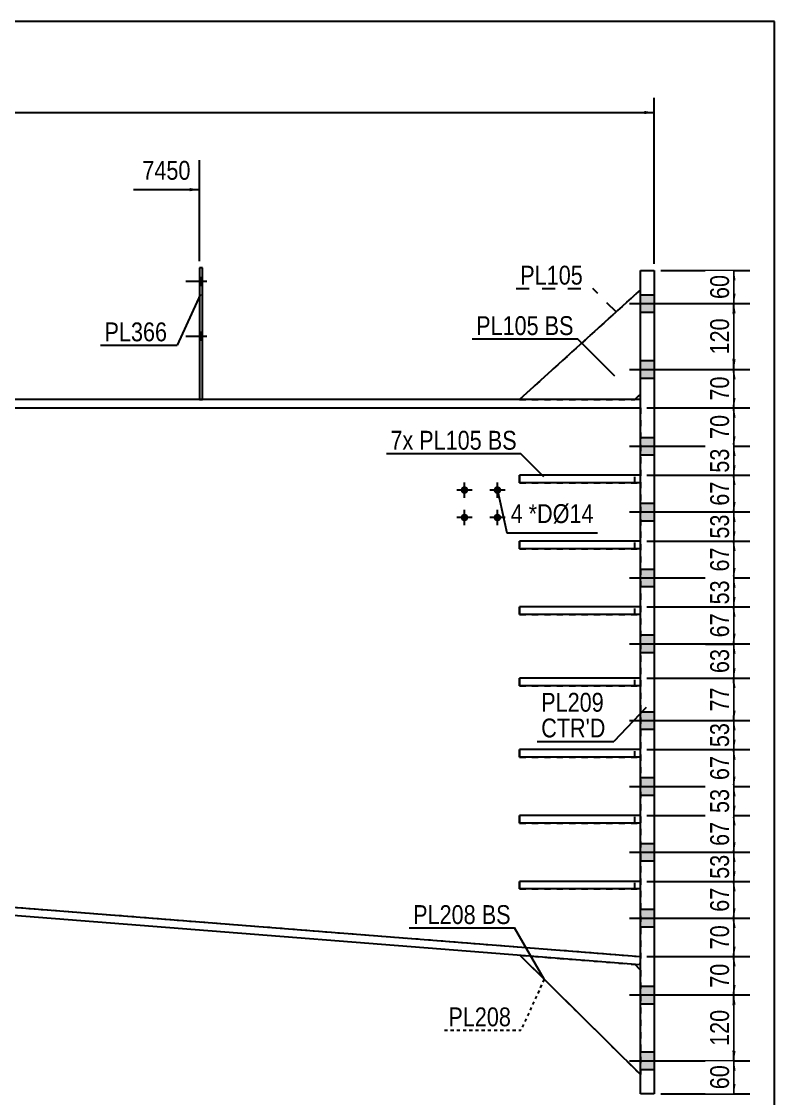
# Model space of a CAD drawing. Header units: millimetres. Extents: x -276 to 136, y -159 to 128.
# Drawn here: x 22 to 136.2, y -35.9 to 127.6 of the extents above; entities that cross this region are included whole.
import ezdxf

# ---------------------------------------------------------------- set-up
doc = ezdxf.new("R2010")
doc.units = ezdxf.units.MM
for name, pattern in [('DXK_LINE_DOT1', [1.8814, 0.9407, -0.9407]), ('DXK_LINE_DOT2', [3.9198, 1.9599, -1.9599]), ('DXK_LINE_DOT4', [0.9408, 0.4704, -0.4704])]:
    doc.linetypes.add(name, pattern=pattern)
doc.styles.add('Arial Narrow', font='ARIALN.TTF', dxfattribs={"height": 0.2})

# ---------------------------------------------------------------- blocks, each defined once
blk = doc.blocks.new('Unknown-623260440-1210')
at = {"color": 5, "linetype": 'Continuous'}
for p, q in [((136.25, 127.62), (-273.75, 127.62)), ((136.25, -159.38), (136.25, 127.62))]:
    blk.add_line(p, q, dxfattribs=at)
blk = doc.blocks.new('Part-623260440-1665 - 1446')
at = {"color": 7, "linetype": 'DXK_LINE_DOT1'}
for p, q in [((115.9, -32.28), (97.62, -14.18)), ((115.07, -15.55), (115.07, -15.55)), ((115.07, -15.55), (115.9, -16.45)), ((115.9, -16.45), (115.9, -32.28))]:
    blk.add_line(p, q, dxfattribs=at)
blk = doc.blocks.new('Part-623260440-1469 - 1446')
at = {"color": 2, "linetype": 'Continuous'}
for p, q in [((115.9, -32.28), (97.62, -14.18)), ((115.07, -15.55), (115.9, -16.45))]:
    blk.add_line(p, q, dxfattribs=at)
at = {"color": 7, "linetype": 'DXK_LINE_DOT1'}
for p, q in [((97.62, -14.18), (115.07, -15.55)), ((115.9, -32.28), (115.9, -16.45))]:
    blk.add_line(p, q, dxfattribs=at)
blk = doc.blocks.new('Part-623260440-1694 - 1446')
at = {"color": 2, "linetype": 'Continuous'}
for p, q in [((115.9, 89.8), (117.98, 89.8)), ((115.9, -35.2), (115.9, 89.8)), ((117.98, 89.8), (117.98, -35.2)), ((117.98, -35.2), (115.9, -35.2))]:
    blk.add_line(p, q, dxfattribs=at)
blk = doc.blocks.new('Part-623260440-1491 - 1446')
at = {"color": 7, "linetype": 'DXK_LINE_DOT1'}
for p, q in [((115.9, -32.28), (97.62, -14.18)), ((115.07, -15.55), (115.9, -16.45))]:
    blk.add_line(p, q, dxfattribs=at)
blk = doc.blocks.new('Bolt-623260440-1831 - 1446')
at = {"linetype": 'Continuous'}
for points in [[(49.42, 87.55), (49.42, 88.72), (49, 88.72), (49, 87.55)], [(49.42, 87.55), (49.42, 88.72), (49, 88.72), (49, 87.55)], [(49.42, 79.22), (49.42, 80.39), (49, 80.39), (49, 79.22)], [(49.42, 79.22), (49.42, 80.39), (49, 80.39), (49, 79.22)]]:
    blk.add_hatch(color=3, dxfattribs=at).paths.add_polyline_path(points)
at = {"color": 3, "linetype": 'Continuous'}
for p, q in [((49.42, 88.72), (49, 88.72)), ((49.42, 88.72), (49, 88.72)), ((50.09, 88.14), (46.92, 88.14)), ((50.09, 88.14), (46.92, 88.14)), ((49.42, 87.55), (49, 87.55)), ((49.42, 87.55), (49, 87.55)), ((49.42, 80.39), (49, 80.39)), ((49.42, 80.39), (49, 80.39)), ((50.09, 79.8), (46.92, 79.8)), ((50.09, 79.8), (46.92, 79.8)), ((49.42, 79.22), (49, 79.22)), ((49.42, 79.22), (49, 79.22))]:
    blk.add_line(p, q, dxfattribs=at)
blk = doc.blocks.new('Part-623260440-1513 - 1446')
at = {"color": 2, "linetype": 'Continuous'}
blk.add_line((-37.65, 68.97), (-37.65, 0.49), dxfattribs=at)
at = {"color": 7, "linetype": 'DXK_LINE_DOT1'}
for p, q in [((-37.65, 68.97), (-12.65, 68.97)), ((-12.55, 68.97), (115.9, 68.97)), ((115.9, 68.97), (115.9, -14.36)), ((-37.65, 0.49), (-12.65, -1.48)), ((-12.55, -4.25), (115.9, -14.36))]:
    blk.add_line(p, q, dxfattribs=at)
blk = doc.blocks.new('Part-623260440-1985 - 1446')
at = {"color": 7, "linetype": 'DXK_LINE_DOT1'}
for p, q in [((115.9, 48.72), (97.56, 48.72)), ((97.56, 48.72), (97.56, 47.55)), ((97.56, 47.55), (115.9, 47.55))]:
    blk.add_line(p, q, dxfattribs=at)
blk = doc.blocks.new('Part-623260440-1921 - 1446')
at = {"color": 2, "linetype": 'Continuous'}
for p, q in [((97.56, 37.55), (97.56, 38.72)), ((115.9, 38.72), (97.56, 38.72)), ((115.9, 37.55), (97.56, 37.55))]:
    blk.add_line(p, q, dxfattribs=at)
blk = doc.blocks.new('Part-623260440-1793 - 1446')
at = {"color": 2, "linetype": 'Continuous'}
for p, q in [((49.42, 90.22), (49, 90.22)), ((49, 90.22), (49, 70.22)), ((49.42, 70.22), (49.42, 90.22))]:
    blk.add_line(p, q, dxfattribs=at)
at = {"color": 7, "linetype": 'DXK_LINE_DOT1'}
blk.add_line((49, 70.22), (49.42, 70.22), dxfattribs=at)
blk = doc.blocks.new('Part-623260440-1825 - 1446')
at = {"color": 2, "linetype": 'Continuous'}
for p, q in [((-62.65, 70.22), (-62.65, 68.97)), ((-12.65, 70.22), (-62.65, 70.22)), ((-62.65, 68.97), (-12.65, 68.97)), ((115.9, 70.22), (-12.55, 70.22)), ((-12.55, 68.97), (115.9, 68.97))]:
    blk.add_line(p, q, dxfattribs=at)
at = {"color": 7, "linetype": 'DXK_LINE_DOT1'}
blk.add_line((115.9, 68.97), (115.9, 70.22), dxfattribs=at)
blk = doc.blocks.new('Part-623260440-1716 - 1446')
at = {"color": 7, "linetype": 'DXK_LINE_DOT1'}
for p, q in [((115.9, 86.89), (97.56, 70.22)), ((115.9, 71.05), (115.9, 86.89)), ((115.06, 70.22), (115.9, 71.05)), ((97.56, 70.22), (115.06, 70.22))]:
    blk.add_line(p, q, dxfattribs=at)
blk = doc.blocks.new('Bolt-623260440-1783 - 1446')
at = {"linetype": 'Continuous'}
for points in [[(115.9, 86.14), (115.9, 83.47), (117.98, 83.47), (117.98, 86.14)], [(115.9, 86.14), (115.9, 83.47), (117.98, 83.47), (117.98, 86.14)], [(115.9, 86.14), (115.9, 83.47), (117.98, 83.47), (117.98, 86.14)], [(115.9, 86.14), (115.9, 83.47), (117.98, 83.47), (117.98, 86.14)], [(115.9, 76.14), (115.9, 73.47), (117.98, 73.47), (117.98, 76.14)], [(115.9, 76.14), (115.9, 73.47), (117.98, 73.47), (117.98, 76.14)], [(115.9, 76.14), (115.9, 73.47), (117.98, 73.47), (117.98, 76.14)], [(115.9, 76.14), (115.9, 73.47), (117.98, 73.47), (117.98, 76.14)], [(115.9, 64.47), (115.9, 61.8), (117.98, 61.8), (117.98, 64.47)], [(115.9, 64.47), (115.9, 61.8), (117.98, 61.8), (117.98, 64.47)], [(115.9, 64.47), (115.9, 61.8), (117.98, 61.8), (117.98, 64.47)], [(115.9, 64.47), (115.9, 61.8), (117.98, 61.8), (117.98, 64.47)], [(115.9, 54.47), (115.9, 51.8), (117.98, 51.8), (117.98, 54.47)], [(115.9, 54.47), (115.9, 51.8), (117.98, 51.8), (117.98, 54.47)], [(115.9, 54.47), (115.9, 51.8), (117.98, 51.8), (117.98, 54.47)], [(115.9, 54.47), (115.9, 51.8), (117.98, 51.8), (117.98, 54.47)], [(115.9, 44.47), (115.9, 41.8), (117.98, 41.8), (117.98, 44.47)], [(115.9, 44.47), (115.9, 41.8), (117.98, 41.8), (117.98, 44.47)], [(115.9, 44.47), (115.9, 41.8), (117.98, 41.8), (117.98, 44.47)], [(115.9, 44.47), (115.9, 41.8), (117.98, 41.8), (117.98, 44.47)], [(115.9, 34.47), (115.9, 31.8), (117.98, 31.8), (117.98, 34.47)], [(115.9, 34.47), (115.9, 31.8), (117.98, 31.8), (117.98, 34.47)], [(115.9, 34.47), (115.9, 31.8), (117.98, 31.8), (117.98, 34.47)], [(115.9, 34.47), (115.9, 31.8), (117.98, 31.8), (117.98, 34.47)], [(115.9, 22.8), (115.9, 20.14), (117.98, 20.14), (117.98, 22.8)], [(115.9, 22.8), (115.9, 20.14), (117.98, 20.14), (117.98, 22.8)], [(115.9, 22.8), (115.9, 20.14), (117.98, 20.14), (117.98, 22.8)], [(115.9, 22.8), (115.9, 20.14), (117.98, 20.14), (117.98, 22.8)], [(115.9, 12.8), (115.9, 10.14), (117.98, 10.14), (117.98, 12.8)], [(115.9, 12.8), (115.9, 10.14), (117.98, 10.14), (117.98, 12.8)], [(115.9, 12.8), (115.9, 10.14), (117.98, 10.14), (117.98, 12.8)], [(115.9, 12.8), (115.9, 10.14), (117.98, 10.14), (117.98, 12.8)], [(115.9, 2.8), (115.9, 0.14), (117.98, 0.14), (117.98, 2.8)], [(115.9, 2.8), (115.9, 0.14), (117.98, 0.14), (117.98, 2.8)], [(115.9, 2.8), (115.9, 0.14), (117.98, 0.14), (117.98, 2.8)], [(115.9, 2.8), (115.9, 0.14), (117.98, 0.14), (117.98, 2.8)], [(115.9, -7.2), (115.9, -9.86), (117.98, -9.86), (117.98, -7.2)], [(115.9, -7.2), (115.9, -9.86), (117.98, -9.86), (117.98, -7.2)], [(115.9, -7.2), (115.9, -9.86), (117.98, -9.86), (117.98, -7.2)], [(115.9, -7.2), (115.9, -9.86), (117.98, -9.86), (117.98, -7.2)], [(115.9, -18.86), (115.9, -21.53), (117.98, -21.53), (117.98, -18.86)], [(115.9, -18.86), (115.9, -21.53), (117.98, -21.53), (117.98, -18.86)], [(115.9, -18.86), (115.9, -21.53), (117.98, -21.53), (117.98, -18.86)], [(115.9, -18.86), (115.9, -21.53), (117.98, -21.53), (117.98, -18.86)], [(115.9, -28.86), (115.9, -31.53), (117.98, -31.53), (117.98, -28.86)], [(115.9, -28.86), (115.9, -31.53), (117.98, -31.53), (117.98, -28.86)], [(115.9, -28.86), (115.9, -31.53), (117.98, -31.53), (117.98, -28.86)], [(115.9, -28.86), (115.9, -31.53), (117.98, -31.53), (117.98, -28.86)]]:
    blk.add_hatch(color=3, dxfattribs=at).paths.add_polyline_path(points)
at = {"color": 3, "linetype": 'Continuous'}
for p, q in [((115.9, 86.14), (117.98, 86.14)), ((115.9, 86.14), (117.98, 86.14)), ((115.9, 86.14), (117.98, 86.14)), ((115.9, 86.14), (117.98, 86.14)), ((114.25, 84.8), (124.23, 84.8)), ((114.25, 84.8), (124.23, 84.8)), ((114.25, 84.8), (124.23, 84.8)), ((114.25, 84.8), (124.23, 84.8)), ((115.9, 83.47), (117.98, 83.47)), ((115.9, 83.47), (117.98, 83.47)), ((115.9, 83.47), (117.98, 83.47)), ((115.9, 83.47), (117.98, 83.47)), ((115.9, 76.14), (117.98, 76.14)), ((115.9, 76.14), (117.98, 76.14)), ((115.9, 76.14), (117.98, 76.14)), ((115.9, 76.14), (117.98, 76.14)), ((114.25, 74.8), (124.23, 74.8)), ((114.25, 74.8), (124.23, 74.8)), ((114.25, 74.8), (124.23, 74.8)), ((114.25, 74.8), (124.23, 74.8)), ((115.9, 73.47), (117.98, 73.47)), ((115.9, 73.47), (117.98, 73.47)), ((115.9, 73.47), (117.98, 73.47)), ((115.9, 73.47), (117.98, 73.47)), ((115.9, 64.47), (117.98, 64.47)), ((115.9, 64.47), (117.98, 64.47)), ((115.9, 64.47), (117.98, 64.47)), ((115.9, 64.47), (117.98, 64.47)), ((114.25, 63.14), (124.23, 63.14)), ((114.25, 63.14), (124.23, 63.14)), ((114.25, 63.14), (124.23, 63.14)), ((114.25, 63.14), (124.23, 63.14)), ((115.9, 61.8), (117.98, 61.8)), ((115.9, 61.8), (117.98, 61.8)), ((115.9, 61.8), (117.98, 61.8)), ((115.9, 61.8), (117.98, 61.8)), ((115.9, 54.47), (117.98, 54.47)), ((115.9, 54.47), (117.98, 54.47)), ((115.9, 54.47), (117.98, 54.47)), ((115.9, 54.47), (117.98, 54.47)), ((114.25, 53.14), (124.23, 53.14)), ((114.25, 53.14), (124.23, 53.14)), ((114.25, 53.14), (124.23, 53.14)), ((114.25, 53.14), (124.23, 53.14)), ((115.9, 51.8), (117.98, 51.8)), ((115.9, 51.8), (117.98, 51.8)), ((115.9, 51.8), (117.98, 51.8)), ((115.9, 51.8), (117.98, 51.8)), ((115.9, 44.47), (117.98, 44.47)), ((115.9, 44.47), (117.98, 44.47)), ((115.9, 44.47), (117.98, 44.47)), ((115.9, 44.47), (117.98, 44.47)), ((114.25, 43.14), (124.23, 43.14)), ((114.25, 43.14), (124.23, 43.14)), ((114.25, 43.14), (124.23, 43.14)), ((114.25, 43.14), (124.23, 43.14)), ((115.9, 41.8), (117.98, 41.8)), ((115.9, 41.8), (117.98, 41.8)), ((115.9, 41.8), (117.98, 41.8)), ((115.9, 41.8), (117.98, 41.8)), ((115.9, 34.47), (117.98, 34.47)), ((115.9, 34.47), (117.98, 34.47)), ((115.9, 34.47), (117.98, 34.47)), ((115.9, 34.47), (117.98, 34.47)), ((114.25, 33.14), (124.23, 33.14)), ((114.25, 33.14), (124.23, 33.14)), ((114.25, 33.14), (124.23, 33.14)), ((114.25, 33.14), (124.23, 33.14)), ((115.9, 31.8), (117.98, 31.8)), ((115.9, 31.8), (117.98, 31.8)), ((115.9, 31.8), (117.98, 31.8)), ((115.9, 31.8), (117.98, 31.8)), ((114.25, 21.47), (124.23, 21.47)), ((114.25, 21.47), (124.23, 21.47)), ((114.25, 21.47), (124.23, 21.47)), ((114.25, 21.47), (124.23, 21.47)), ((115.9, 22.8), (117.98, 22.8)), ((115.9, 22.8), (117.98, 22.8)), ((115.9, 22.8), (117.98, 22.8)), ((115.9, 22.8), (117.98, 22.8)), ((115.9, 20.14), (117.98, 20.14)), ((115.9, 20.14), (117.98, 20.14)), ((115.9, 20.14), (117.98, 20.14)), ((115.9, 20.14), (117.98, 20.14)), ((114.25, 11.47), (124.23, 11.47)), ((114.25, 11.47), (124.23, 11.47)), ((114.25, 11.47), (124.23, 11.47)), ((114.25, 11.47), (124.23, 11.47)), ((115.9, 12.8), (117.98, 12.8)), ((115.9, 12.8), (117.98, 12.8)), ((115.9, 12.8), (117.98, 12.8)), ((115.9, 12.8), (117.98, 12.8)), ((115.9, 10.14), (117.98, 10.14)), ((115.9, 10.14), (117.98, 10.14)), ((115.9, 10.14), (117.98, 10.14)), ((115.9, 10.14), (117.98, 10.14)), ((115.9, 2.8), (117.98, 2.8)), ((115.9, 2.8), (117.98, 2.8)), ((115.9, 2.8), (117.98, 2.8)), ((115.9, 2.8), (117.98, 2.8)), ((114.25, 1.47), (124.23, 1.47)), ((114.25, 1.47), (124.23, 1.47)), ((114.25, 1.47), (124.23, 1.47)), ((114.25, 1.47), (124.23, 1.47)), ((115.9, 0.14), (117.98, 0.14)), ((115.9, 0.14), (117.98, 0.14)), ((115.9, 0.14), (117.98, 0.14)), ((115.9, 0.14), (117.98, 0.14)), ((115.9, -7.2), (117.98, -7.2)), ((115.9, -7.2), (117.98, -7.2)), ((115.9, -7.2), (117.98, -7.2)), ((115.9, -7.2), (117.98, -7.2)), ((114.25, -8.53), (124.23, -8.53)), ((114.25, -8.53), (124.23, -8.53)), ((114.25, -8.53), (124.23, -8.53)), ((114.25, -8.53), (124.23, -8.53)), ((115.9, -9.86), (117.98, -9.86)), ((115.9, -9.86), (117.98, -9.86)), ((115.9, -9.86), (117.98, -9.86)), ((115.9, -9.86), (117.98, -9.86)), ((115.9, -18.86), (117.98, -18.86)), ((115.9, -18.86), (117.98, -18.86)), ((115.9, -18.86), (117.98, -18.86)), ((115.9, -18.86), (117.98, -18.86)), ((114.25, -20.2), (124.23, -20.2)), ((114.25, -20.2), (124.23, -20.2)), ((114.25, -20.2), (124.23, -20.2)), ((114.25, -20.2), (124.23, -20.2)), ((115.9, -21.53), (117.98, -21.53)), ((115.9, -21.53), (117.98, -21.53)), ((115.9, -21.53), (117.98, -21.53)), ((115.9, -21.53), (117.98, -21.53)), ((115.9, -28.86), (117.98, -28.86)), ((115.9, -28.86), (117.98, -28.86)), ((115.9, -28.86), (117.98, -28.86)), ((115.9, -28.86), (117.98, -28.86)), ((114.25, -30.2), (124.23, -30.2)), ((114.25, -30.2), (124.23, -30.2)), ((114.25, -30.2), (124.23, -30.2)), ((114.25, -30.2), (124.23, -30.2)), ((115.9, -31.53), (117.98, -31.53)), ((115.9, -31.53), (117.98, -31.53)), ((115.9, -31.53), (117.98, -31.53)), ((115.9, -31.53), (117.98, -31.53))]:
    blk.add_line(p, q, dxfattribs=at)
blk = doc.blocks.new('Part-623260440-1896 - 1446')
at = {"color": 7, "linetype": 'DXK_LINE_DOT1'}
for p, q in [((115.9, 7.05), (97.56, 7.05)), ((97.56, 7.05), (97.56, 5.89)), ((115.06, 5.89), (115.06, 7.05)), ((97.56, 5.89), (115.9, 5.89))]:
    blk.add_line(p, q, dxfattribs=at)
blk = doc.blocks.new('Part-623260440-1970 - 1446')
at = {"color": 2, "linetype": 'Continuous'}
for p, q in [((97.56, 57.55), (97.56, 58.72)), ((115.9, 58.72), (97.56, 58.72)), ((115.9, 57.55), (97.56, 57.55))]:
    blk.add_line(p, q, dxfattribs=at)
at = {"color": 7, "linetype": 'DXK_LINE_DOT1'}
blk.add_line((115.06, 57.55), (115.06, 58.72), dxfattribs=at)
blk = doc.blocks.new('Part-623260440-1906 - 1446')
at = {"color": 7, "linetype": 'DXK_LINE_DOT1'}
for p, q in [((115.9, 17.05), (97.56, 17.05)), ((97.56, 17.05), (97.56, 15.89)), ((115.06, 15.89), (115.06, 17.05)), ((97.56, 15.89), (115.9, 15.89))]:
    blk.add_line(p, q, dxfattribs=at)
blk = doc.blocks.new('Part-623260440-1901 - 1446')
at = {"color": 2, "linetype": 'Continuous'}
for p, q in [((97.56, 5.89), (97.56, 7.05)), ((115.9, 7.05), (97.56, 7.05)), ((115.9, 5.89), (97.56, 5.89))]:
    blk.add_line(p, q, dxfattribs=at)
blk = doc.blocks.new('Part-623260440-1766 - 1446')
at = {"color": 2, "linetype": 'Continuous'}
for p, q in [((-62.74, 1.21), (-62.65, 2.46)), ((-62.65, 2.46), (-12.65, -1.48)), ((-12.65, -2.73), (-62.74, 1.21)), ((-12.55, -4.25), (115.9, -14.36)), ((115.8, -15.61), (-12.55, -5.5)), ((115.9, -14.36), (115.8, -15.61))]:
    blk.add_line(p, q, dxfattribs=at)
blk = doc.blocks.new('Part-623260440-1854 - 1446')
at = {"color": 2, "linetype": 'Continuous'}
for p, q in [((97.56, -4.11), (97.56, -2.95)), ((115.9, -2.95), (97.56, -2.95)), ((115.9, -4.11), (97.56, -4.11))]:
    blk.add_line(p, q, dxfattribs=at)
at = {"color": 7, "linetype": 'DXK_LINE_DOT1'}
blk.add_line((115.06, -4.11), (115.06, -2.95), dxfattribs=at)
blk = doc.blocks.new('Part-623260440-1876 - 1446')
at = {"color": 7, "linetype": 'DXK_LINE_DOT1'}
for p, q in [((115.9, -2.95), (97.56, -2.95)), ((97.56, -2.95), (97.56, -4.11)), ((97.56, -4.11), (115.9, -4.11))]:
    blk.add_line(p, q, dxfattribs=at)
blk = doc.blocks.new('Part-623260440-1886 - 1446')
at = {"color": 7, "linetype": 'DXK_LINE_DOT1'}
for p, q in [((115.9, 27.89), (97.56, 27.89)), ((97.56, 27.89), (97.56, 26.72)), ((115.06, 26.72), (115.06, 27.89)), ((97.56, 26.72), (115.9, 26.72))]:
    blk.add_line(p, q, dxfattribs=at)
blk = doc.blocks.new('Part-623260440-1891 - 1446')
at = {"color": 2, "linetype": 'Continuous'}
for p, q in [((97.56, 26.72), (97.56, 27.89)), ((115.9, 27.89), (97.56, 27.89)), ((115.9, 26.72), (97.56, 26.72))]:
    blk.add_line(p, q, dxfattribs=at)
blk = doc.blocks.new('Part-623260440-1975 - 1446')
at = {"color": 7, "linetype": 'DXK_LINE_DOT1'}
for p, q in [((115.9, 58.72), (97.56, 58.72)), ((97.56, 58.72), (97.56, 57.55)), ((97.56, 57.55), (115.9, 57.55))]:
    blk.add_line(p, q, dxfattribs=at)
blk = doc.blocks.new('Part-623260440-1911 - 1446')
at = {"color": 2, "linetype": 'Continuous'}
for p, q in [((97.56, 15.89), (97.56, 17.05)), ((115.9, 17.05), (97.56, 17.05)), ((115.9, 15.89), (97.56, 15.89))]:
    blk.add_line(p, q, dxfattribs=at)
blk = doc.blocks.new('Part-623260440-1980 - 1446')
at = {"color": 2, "linetype": 'Continuous'}
for p, q in [((97.56, 47.55), (97.56, 48.72)), ((115.9, 48.72), (97.56, 48.72)), ((115.9, 47.55), (97.56, 47.55))]:
    blk.add_line(p, q, dxfattribs=at)
at = {"color": 7, "linetype": 'DXK_LINE_DOT1'}
blk.add_line((115.06, 47.55), (115.06, 48.72), dxfattribs=at)
blk = doc.blocks.new('Part-623260440-1916 - 1446')
at = {"color": 7, "linetype": 'DXK_LINE_DOT1'}
for p, q in [((115.9, 38.72), (97.56, 38.72)), ((97.56, 38.72), (97.56, 37.55)), ((115.06, 37.55), (115.06, 38.72)), ((97.56, 37.55), (115.9, 37.55))]:
    blk.add_line(p, q, dxfattribs=at)
blk = doc.blocks.new('Part-623260440-1943 - 1446')
at = {"color": 2, "linetype": 'Continuous'}
for p, q in [((115.9, 86.89), (97.56, 70.22)), ((115.06, 70.22), (115.9, 71.05))]:
    blk.add_line(p, q, dxfattribs=at)
blk = doc.blocks.new('Bolt-623260440-9452 - 1446')
at = {"linetype": 'Continuous'}
for points in [[(88.62, 56.47, -1), (89.78, 56.47, -1)], [(93.62, 56.47, -1), (94.78, 56.47, -1)], [(88.62, 52.3, -1), (89.78, 52.3, -1)], [(93.62, 52.3, -1), (94.78, 52.3, -1)]]:
    blk.add_hatch(color=3, dxfattribs=at).paths.add_polyline_path(points)
at = {"color": 3, "linetype": 'Continuous'}
for p, q in [((89.2, 55.3), (89.2, 57.64)), ((94.2, 55.3), (94.2, 57.64)), ((90.37, 56.47), (88.03, 56.47)), ((95.37, 56.47), (93.03, 56.47)), ((89.2, 51.14), (89.2, 53.47)), ((94.2, 51.14), (94.2, 53.47)), ((90.37, 52.3), (88.03, 52.3)), ((95.37, 52.3), (93.03, 52.3))]:
    blk.add_line(p, q, dxfattribs=at)
blk = doc.blocks.new('StraightDimension-623260440-8930 - 1446')
at = {"linetype": 'Continuous'}
for points in [[(129.85, 51.64), (130.1, 53.14), (130.35, 51.64)], [(130.35, 50.22), (130.1, 48.72), (129.85, 50.22)]]:
    blk.add_hatch(color=7, dxfattribs=at).paths.add_polyline_path(points)
at = {"color": 7, "linetype": 'Continuous'}
for p, q in [((116.9, 53.14), (132.5, 53.14)), ((130.1, 48.72), (130.1, 53.14)), ((116.9, 48.72), (132.5, 48.72))]:
    blk.add_line(p, q, dxfattribs=at)
at = {"color": 0}
blk.add_wipeout([(129.95, 53.36), (125.75, 53.36), (125.75, 48.5), (129.95, 48.5)], dxfattribs=at)
at = {"color": 3, "style": 'Arial Narrow'}
blk.add_text('53', height=2.863, rotation=90.0002, dxfattribs=at).set_placement((129.35, 49.1))
blk = doc.blocks.new('StraightDimension-623260440-8940 - 1446')
at = {"linetype": 'Continuous'}
for points in [[(129.85, -0.03), (130.1, 1.47), (130.35, -0.03)], [(130.35, -1.45), (130.1, -2.95), (129.85, -1.45)]]:
    blk.add_hatch(color=7, dxfattribs=at).paths.add_polyline_path(points)
at = {"color": 7, "linetype": 'Continuous'}
for p, q in [((116.9, 1.47), (132.5, 1.47)), ((130.1, -2.95), (130.1, 1.47)), ((116.9, -2.95), (132.5, -2.95))]:
    blk.add_line(p, q, dxfattribs=at)
at = {"color": 0}
blk.add_wipeout([(129.95, 1.69), (125.75, 1.69), (125.75, -3.17), (129.95, -3.17)], dxfattribs=at)
at = {"color": 3, "style": 'Arial Narrow'}
blk.add_text('53', height=2.863, rotation=90.0002, dxfattribs=at).set_placement((129.35, -2.57))
blk = doc.blocks.new('StraightDimension-623260440-8941 - 1446')
at = {"linetype": 'Continuous'}
for points in [[(129.85, -4.45), (130.1, -2.95), (130.35, -4.45)], [(130.35, -7.03), (130.1, -8.53), (129.85, -7.03)]]:
    blk.add_hatch(color=7, dxfattribs=at).paths.add_polyline_path(points)
at = {"color": 7, "linetype": 'Continuous'}
for p, q in [((116.9, -2.95), (132.5, -2.95)), ((130.1, -8.53), (130.1, -2.95)), ((116.9, -8.53), (132.5, -8.53))]:
    blk.add_line(p, q, dxfattribs=at)
at = {"color": 0}
blk.add_wipeout([(129.95, -3.31), (125.75, -3.31), (125.75, -8.17), (129.95, -8.17)], dxfattribs=at)
at = {"color": 3, "style": 'Arial Narrow'}
blk.add_text('67', height=2.863, rotation=90.0002, dxfattribs=at).set_placement((129.35, -7.57))
blk = doc.blocks.new('StraightDimension-623260440-8934 - 1446')
at = {"linetype": 'Continuous'}
for points in [[(129.85, 31.64), (130.1, 33.14), (130.35, 31.64)], [(130.35, 29.39), (130.1, 27.89), (129.85, 29.39)]]:
    blk.add_hatch(color=7, dxfattribs=at).paths.add_polyline_path(points)
at = {"color": 7, "linetype": 'Continuous'}
for p, q in [((116.9, 33.14), (132.5, 33.14)), ((130.1, 27.89), (130.1, 33.14)), ((116.9, 27.89), (132.5, 27.89))]:
    blk.add_line(p, q, dxfattribs=at)
at = {"color": 0}
blk.add_wipeout([(129.95, 32.94), (125.75, 32.94), (125.75, 28.08), (129.95, 28.08)], dxfattribs=at)
at = {"color": 3, "style": 'Arial Narrow'}
blk.add_text('63', height=2.863, rotation=90.0002, dxfattribs=at).set_placement((129.35, 28.68))
blk = doc.blocks.new('StraightDimension-623260440-8939 - 1446')
at = {"linetype": 'Continuous'}
for points in [[(129.85, 5.55), (130.1, 7.05), (130.35, 5.55)], [(130.35, 2.97), (130.1, 1.47), (129.85, 2.97)]]:
    blk.add_hatch(color=7, dxfattribs=at).paths.add_polyline_path(points)
at = {"color": 7, "linetype": 'Continuous'}
for p, q in [((116.9, 7.05), (132.5, 7.05)), ((130.1, 1.47), (130.1, 7.05)), ((116.9, 1.47), (132.5, 1.47))]:
    blk.add_line(p, q, dxfattribs=at)
at = {"color": 0}
blk.add_wipeout([(129.95, 6.69), (125.75, 6.69), (125.75, 1.83), (129.95, 1.83)], dxfattribs=at)
at = {"color": 3, "style": 'Arial Narrow'}
blk.add_text('67', height=2.863, rotation=90.0002, dxfattribs=at).set_placement((129.35, 2.43))
blk = doc.blocks.new('StraightDimension-623260440-8936 - 1446')
at = {"linetype": 'Continuous'}
for points in [[(129.85, 19.97), (130.1, 21.47), (130.35, 19.97)], [(130.35, 18.55), (130.1, 17.05), (129.85, 18.55)]]:
    blk.add_hatch(color=7, dxfattribs=at).paths.add_polyline_path(points)
at = {"color": 7, "linetype": 'Continuous'}
for p, q in [((116.9, 21.47), (132.5, 21.47)), ((130.1, 17.05), (130.1, 21.47)), ((116.9, 17.05), (132.5, 17.05))]:
    blk.add_line(p, q, dxfattribs=at)
at = {"color": 0}
blk.add_wipeout([(129.95, 21.69), (125.75, 21.69), (125.75, 16.83), (129.95, 16.83)], dxfattribs=at)
at = {"color": 3, "style": 'Arial Narrow'}
blk.add_text('53', height=2.863, rotation=90.0002, dxfattribs=at).set_placement((129.35, 17.43))
blk = doc.blocks.new('StraightDimension-623260440-2307 - 1446')
at = {"linetype": 'Continuous'}
blk.add_hatch(color=7, dxfattribs=at).paths.add_polyline_path([(116.48, 114.05), (117.98, 113.8), (116.48, 113.55)])
at = {"color": 7, "linetype": 'Continuous'}
for p, q in [((117.98, 90.8), (117.98, 116.05)), ((-251.25, 113.8), (117.98, 113.8))]:
    blk.add_line(p, q, dxfattribs=at)
blk = doc.blocks.new('StraightDimension-623260440-8924 - 1446')
at = {"linetype": 'Continuous'}
for points in [[(129.85, 88.3), (130.1, 89.8), (130.35, 88.3)], [(130.35, 86.3), (130.1, 84.8), (129.85, 86.3)]]:
    blk.add_hatch(color=7, dxfattribs=at).paths.add_polyline_path(points)
at = {"color": 7, "linetype": 'Continuous'}
for p, q in [((118.98, 89.8), (132.5, 89.8)), ((130.1, 84.8), (130.1, 89.8)), ((116.9, 84.8), (132.5, 84.8))]:
    blk.add_line(p, q, dxfattribs=at)
at = {"color": 0}
blk.add_wipeout([(129.95, 89.73), (125.75, 89.73), (125.75, 84.88), (129.95, 84.88)], dxfattribs=at)
at = {"color": 3, "style": 'Arial Narrow'}
blk.add_text('60', height=2.863, rotation=90.0002, dxfattribs=at).set_placement((129.35, 85.48))
blk = doc.blocks.new('StraightDimension-623260440-10106 - 1446')
at = {"linetype": 'Continuous'}
blk.add_hatch(color=7, dxfattribs=at).paths.add_polyline_path([(47.5, 102.34), (49, 102.09), (47.5, 101.84)])
at = {"color": 7, "linetype": 'Continuous'}
for p, q in [((49, 91.22), (49, 106.59)), ((38.94, 102.09), (49, 102.09))]:
    blk.add_line(p, q, dxfattribs=at)
at = {"color": 0}
blk.add_wipeout([(48.23, 102.99), (48.23, 107.19), (39.71, 107.19), (39.71, 102.99)], dxfattribs=at)
at = {"color": 3, "style": 'Arial Narrow'}
blk.add_text('7450', height=2.863, dxfattribs=at).set_placement((40.31, 103.59))
blk = doc.blocks.new('StraightDimension-623260440-8925 - 1446')
at = {"linetype": 'Continuous'}
for points in [[(129.85, 83.3), (130.1, 84.8), (130.35, 83.3)], [(130.35, 76.3), (130.1, 74.8), (129.85, 76.3)]]:
    blk.add_hatch(color=7, dxfattribs=at).paths.add_polyline_path(points)
at = {"color": 7, "linetype": 'Continuous'}
for p, q in [((116.9, 84.8), (132.5, 84.8)), ((130.1, 74.8), (130.1, 84.8)), ((116.9, 74.8), (132.5, 74.8))]:
    blk.add_line(p, q, dxfattribs=at)
at = {"color": 0}
blk.add_wipeout([(129.95, 83.14), (125.75, 83.14), (125.75, 76.46), (129.95, 76.46)], dxfattribs=at)
at = {"color": 3, "style": 'Arial Narrow'}
blk.add_text('120', height=2.863, rotation=90.0002, dxfattribs=at).set_placement((129.35, 77.06))
blk = doc.blocks.new('StraightDimension-623260440-8926 - 1446')
at = {"linetype": 'Continuous'}
for points in [[(129.85, 73.3), (130.1, 74.8), (130.35, 73.3)], [(130.35, 70.47), (130.1, 68.97), (129.85, 70.47)]]:
    blk.add_hatch(color=7, dxfattribs=at).paths.add_polyline_path(points)
at = {"color": 7, "linetype": 'Continuous'}
for p, q in [((116.9, 74.8), (132.5, 74.8)), ((130.1, 68.97), (130.1, 74.8)), ((116.9, 68.97), (132.5, 68.97))]:
    blk.add_line(p, q, dxfattribs=at)
at = {"color": 0}
blk.add_wipeout([(129.95, 74.31), (125.75, 74.31), (125.75, 69.46), (129.95, 69.46)], dxfattribs=at)
at = {"color": 3, "style": 'Arial Narrow'}
blk.add_text('70', height=2.863, rotation=90.0002, dxfattribs=at).set_placement((129.35, 70.06))
blk = doc.blocks.new('StraightDimension-623260440-8927 - 1446')
at = {"linetype": 'Continuous'}
for points in [[(129.85, 67.47), (130.1, 68.97), (130.35, 67.47)], [(130.35, 64.65), (130.1, 63.15), (129.85, 64.65)]]:
    blk.add_hatch(color=7, dxfattribs=at).paths.add_polyline_path(points)
at = {"color": 7, "linetype": 'Continuous'}
for p, q in [((116.9, 68.97), (132.5, 68.97)), ((130.1, 63.15), (130.1, 68.97)), ((116.9, 63.15), (132.5, 63.15))]:
    blk.add_line(p, q, dxfattribs=at)
at = {"color": 0}
blk.add_wipeout([(129.95, 68.49), (125.75, 68.49), (125.75, 63.63), (129.95, 63.63)], dxfattribs=at)
at = {"color": 3, "style": 'Arial Narrow'}
blk.add_text('70', height=2.863, rotation=90.0002, dxfattribs=at).set_placement((129.35, 64.23))
blk = doc.blocks.new('StraightDimension-623260440-8928 - 1446')
at = {"linetype": 'Continuous'}
for points in [[(129.85, 61.65), (130.1, 63.15), (130.35, 61.65)], [(130.35, 60.22), (130.1, 58.72), (129.85, 60.22)]]:
    blk.add_hatch(color=7, dxfattribs=at).paths.add_polyline_path(points)
at = {"color": 7, "linetype": 'Continuous'}
for p, q in [((116.9, 63.15), (132.5, 63.15)), ((130.1, 58.72), (130.1, 63.15)), ((116.9, 58.72), (132.5, 58.72))]:
    blk.add_line(p, q, dxfattribs=at)
at = {"color": 0}
blk.add_wipeout([(129.95, 63.36), (125.75, 63.36), (125.75, 58.51), (129.95, 58.51)], dxfattribs=at)
at = {"color": 3, "style": 'Arial Narrow'}
blk.add_text('53', height=2.863, rotation=90.0002, dxfattribs=at).set_placement((129.35, 59.11))
blk = doc.blocks.new('StraightDimension-623260440-8929 - 1446')
at = {"linetype": 'Continuous'}
for points in [[(129.85, 57.22), (130.1, 58.72), (130.35, 57.22)], [(130.35, 54.64), (130.1, 53.14), (129.85, 54.64)]]:
    blk.add_hatch(color=7, dxfattribs=at).paths.add_polyline_path(points)
at = {"color": 7, "linetype": 'Continuous'}
for p, q in [((116.9, 58.72), (132.5, 58.72)), ((130.1, 53.14), (130.1, 58.72)), ((116.9, 53.14), (132.5, 53.14))]:
    blk.add_line(p, q, dxfattribs=at)
at = {"color": 0}
blk.add_wipeout([(129.95, 58.36), (125.75, 58.36), (125.75, 53.5), (129.95, 53.5)], dxfattribs=at)
at = {"color": 3, "style": 'Arial Narrow'}
blk.add_text('67', height=2.863, rotation=90.0002, dxfattribs=at).set_placement((129.35, 54.1))
blk = doc.blocks.new('StraightDimension-623260440-8931 - 1446')
at = {"linetype": 'Continuous'}
for points in [[(129.85, 47.22), (130.1, 48.72), (130.35, 47.22)], [(130.35, 44.64), (130.1, 43.14), (129.85, 44.64)]]:
    blk.add_hatch(color=7, dxfattribs=at).paths.add_polyline_path(points)
at = {"color": 7, "linetype": 'Continuous'}
for p, q in [((116.9, 48.72), (132.5, 48.72)), ((130.1, 43.14), (130.1, 48.72)), ((116.9, 43.14), (132.5, 43.14))]:
    blk.add_line(p, q, dxfattribs=at)
at = {"color": 0}
blk.add_wipeout([(129.95, 48.36), (125.75, 48.36), (125.75, 43.5), (129.95, 43.5)], dxfattribs=at)
at = {"color": 3, "style": 'Arial Narrow'}
blk.add_text('67', height=2.863, rotation=90.0002, dxfattribs=at).set_placement((129.35, 44.1))
blk = doc.blocks.new('StraightDimension-623260440-8932 - 1446')
at = {"linetype": 'Continuous'}
for points in [[(129.85, 41.64), (130.1, 43.14), (130.35, 41.64)], [(130.35, 40.22), (130.1, 38.72), (129.85, 40.22)]]:
    blk.add_hatch(color=7, dxfattribs=at).paths.add_polyline_path(points)
at = {"color": 7, "linetype": 'Continuous'}
for p, q in [((116.9, 43.14), (132.5, 43.14)), ((130.1, 38.72), (130.1, 43.14)), ((116.9, 38.72), (132.5, 38.72))]:
    blk.add_line(p, q, dxfattribs=at)
at = {"color": 0}
blk.add_wipeout([(129.95, 43.36), (125.75, 43.36), (125.75, 38.5), (129.95, 38.5)], dxfattribs=at)
at = {"color": 3, "style": 'Arial Narrow'}
blk.add_text('53', height=2.863, rotation=90.0002, dxfattribs=at).set_placement((129.35, 39.1))
blk = doc.blocks.new('StraightDimension-623260440-8933 - 1446')
at = {"linetype": 'Continuous'}
for points in [[(129.85, 37.22), (130.1, 38.72), (130.35, 37.22)], [(130.35, 34.64), (130.1, 33.14), (129.85, 34.64)]]:
    blk.add_hatch(color=7, dxfattribs=at).paths.add_polyline_path(points)
at = {"color": 7, "linetype": 'Continuous'}
for p, q in [((116.9, 38.72), (132.5, 38.72)), ((130.1, 33.14), (130.1, 38.72)), ((116.9, 33.14), (132.5, 33.14))]:
    blk.add_line(p, q, dxfattribs=at)
at = {"color": 0}
blk.add_wipeout([(129.95, 38.36), (125.75, 38.36), (125.75, 33.5), (129.95, 33.5)], dxfattribs=at)
at = {"color": 3, "style": 'Arial Narrow'}
blk.add_text('67', height=2.863, rotation=90.0002, dxfattribs=at).set_placement((129.35, 34.1))
blk = doc.blocks.new('StraightDimension-623260440-8935 - 1446')
at = {"linetype": 'Continuous'}
for points in [[(129.85, 26.39), (130.1, 27.89), (130.35, 26.39)], [(130.35, 22.97), (130.1, 21.47), (129.85, 22.97)]]:
    blk.add_hatch(color=7, dxfattribs=at).paths.add_polyline_path(points)
at = {"color": 7, "linetype": 'Continuous'}
for p, q in [((116.9, 27.89), (132.5, 27.89)), ((130.1, 21.47), (130.1, 27.89)), ((116.9, 21.47), (132.5, 21.47))]:
    blk.add_line(p, q, dxfattribs=at)
at = {"color": 0}
blk.add_wipeout([(129.95, 27.11), (125.75, 27.11), (125.75, 22.25), (129.95, 22.25)], dxfattribs=at)
at = {"color": 3, "style": 'Arial Narrow'}
blk.add_text('77', height=2.863, rotation=90.0002, dxfattribs=at).set_placement((129.35, 22.85))
blk = doc.blocks.new('StraightDimension-623260440-8937 - 1446')
at = {"linetype": 'Continuous'}
for points in [[(129.85, 15.55), (130.1, 17.05), (130.35, 15.55)], [(130.35, 12.97), (130.1, 11.47), (129.85, 12.97)]]:
    blk.add_hatch(color=7, dxfattribs=at).paths.add_polyline_path(points)
at = {"color": 7, "linetype": 'Continuous'}
for p, q in [((116.9, 17.05), (132.5, 17.05)), ((130.1, 11.47), (130.1, 17.05)), ((116.9, 11.47), (132.5, 11.47))]:
    blk.add_line(p, q, dxfattribs=at)
at = {"color": 0}
blk.add_wipeout([(129.95, 16.69), (125.75, 16.69), (125.75, 11.83), (129.95, 11.83)], dxfattribs=at)
at = {"color": 3, "style": 'Arial Narrow'}
blk.add_text('67', height=2.863, rotation=90.0002, dxfattribs=at).set_placement((129.35, 12.43))
blk = doc.blocks.new('StraightDimension-623260440-8938 - 1446')
at = {"linetype": 'Continuous'}
for points in [[(129.85, 9.97), (130.1, 11.47), (130.35, 9.97)], [(130.35, 8.55), (130.1, 7.05), (129.85, 8.55)]]:
    blk.add_hatch(color=7, dxfattribs=at).paths.add_polyline_path(points)
at = {"color": 7, "linetype": 'Continuous'}
for p, q in [((116.9, 11.47), (132.5, 11.47)), ((130.1, 7.05), (130.1, 11.47)), ((116.9, 7.05), (132.5, 7.05))]:
    blk.add_line(p, q, dxfattribs=at)
at = {"color": 0}
blk.add_wipeout([(129.95, 11.69), (125.75, 11.69), (125.75, 6.83), (129.95, 6.83)], dxfattribs=at)
at = {"color": 3, "style": 'Arial Narrow'}
blk.add_text('53', height=2.863, rotation=90.0002, dxfattribs=at).set_placement((129.35, 7.43))
blk = doc.blocks.new('StraightDimension-623260440-8942 - 1446')
at = {"linetype": 'Continuous'}
for points in [[(129.85, -10.03), (130.1, -8.53), (130.35, -10.03)], [(130.35, -12.86), (130.1, -14.36), (129.85, -12.86)]]:
    blk.add_hatch(color=7, dxfattribs=at).paths.add_polyline_path(points)
at = {"color": 7, "linetype": 'Continuous'}
for p, q in [((116.9, -8.53), (132.5, -8.53)), ((130.1, -14.36), (130.1, -8.53)), ((116.9, -14.36), (132.5, -14.36))]:
    blk.add_line(p, q, dxfattribs=at)
at = {"color": 0}
blk.add_wipeout([(129.95, -9.02), (125.75, -9.02), (125.75, -13.87), (129.95, -13.87)], dxfattribs=at)
at = {"color": 3, "style": 'Arial Narrow'}
blk.add_text('70', height=2.863, rotation=90.0002, dxfattribs=at).set_placement((129.35, -13.27))
blk = doc.blocks.new('StraightDimension-623260440-8943 - 1446')
at = {"linetype": 'Continuous'}
for points in [[(129.85, -15.86), (130.1, -14.36), (130.35, -15.86)], [(130.35, -18.7), (130.1, -20.2), (129.85, -18.7)]]:
    blk.add_hatch(color=7, dxfattribs=at).paths.add_polyline_path(points)
at = {"color": 7, "linetype": 'Continuous'}
for p, q in [((116.9, -14.36), (132.5, -14.36)), ((130.1, -20.2), (130.1, -14.36)), ((116.9, -20.2), (132.5, -20.2))]:
    blk.add_line(p, q, dxfattribs=at)
at = {"color": 0}
blk.add_wipeout([(129.95, -14.85), (125.75, -14.85), (125.75, -19.71), (129.95, -19.71)], dxfattribs=at)
at = {"color": 3, "style": 'Arial Narrow'}
blk.add_text('70', height=2.863, rotation=90.0002, dxfattribs=at).set_placement((129.35, -19.11))
blk = doc.blocks.new('StraightDimension-623260440-8944 - 1446')
at = {"linetype": 'Continuous'}
for points in [[(129.85, -21.7), (130.1, -20.2), (130.35, -21.7)], [(130.35, -28.7), (130.1, -30.2), (129.85, -28.7)]]:
    blk.add_hatch(color=7, dxfattribs=at).paths.add_polyline_path(points)
at = {"color": 7, "linetype": 'Continuous'}
for p, q in [((116.9, -20.2), (132.5, -20.2)), ((130.1, -30.2), (130.1, -20.2)), ((118.98, -30.2), (132.5, -30.2))]:
    blk.add_line(p, q, dxfattribs=at)
at = {"color": 0}
blk.add_wipeout([(129.95, -21.85), (125.75, -21.85), (125.75, -28.54), (129.95, -28.54)], dxfattribs=at)
at = {"color": 3, "style": 'Arial Narrow'}
blk.add_text('120', height=2.863, rotation=90.0002, dxfattribs=at).set_placement((129.35, -27.94))
blk = doc.blocks.new('StraightDimension-623260440-8945 - 1446')
at = {"linetype": 'Continuous'}
for points in [[(129.85, -31.7), (130.1, -30.2), (130.35, -31.7)], [(130.35, -33.7), (130.1, -35.2), (129.85, -33.7)]]:
    blk.add_hatch(color=7, dxfattribs=at).paths.add_polyline_path(points)
at = {"color": 7, "linetype": 'Continuous'}
for p, q in [((118.98, -30.2), (132.5, -30.2)), ((130.1, -35.2), (130.1, -30.2)), ((118.98, -35.2), (132.5, -35.2))]:
    blk.add_line(p, q, dxfattribs=at)
at = {"color": 0}
blk.add_wipeout([(129.95, -30.27), (125.75, -30.27), (125.75, -35.12), (129.95, -35.12)], dxfattribs=at)
at = {"color": 3, "style": 'Arial Narrow'}
blk.add_text('60', height=2.863, rotation=90.0002, dxfattribs=at).set_placement((129.35, -34.52))
blk = doc.blocks.new('Mark-623260440-1712 - 1446')
at = {"color": 7, "linetype": 'DXK_LINE_DOT2'}
blk.add_line((112.21, 83.53), (108.67, 87.07), dxfattribs=at)
at = {"color": 0}
blk.add_wipeout([(107.17, 87.67), (107.17, 90.67), (97.67, 90.67), (97.67, 87.67)], dxfattribs=at)
blk.add_wipeout([(107.17, 87.67), (107.17, 90.67), (97.67, 90.67), (97.67, 87.67)], dxfattribs=at)
at = {"color": 7, "linetype": 'DXK_LINE_DOT2'}
blk.add_line((97.07, 87.07), (108.67, 87.07), dxfattribs=at)
at = {"color": 3, "style": 'Arial Narrow'}
blk.add_text('PL105', height=2.863, dxfattribs=at).set_placement((97.67, 87.67))
blk = doc.blocks.new('Mark-623260440-1789 - 1446')
at = {"color": 7, "linetype": 'Continuous'}
blk.add_line((49.11, 86.2), (45.57, 78.46), dxfattribs=at)
at = {"color": 0}
blk.add_wipeout([(44.07, 79.06), (44.07, 82.06), (34.57, 82.06), (34.57, 79.06)], dxfattribs=at)
blk.add_wipeout([(44.07, 79.06), (44.07, 82.06), (34.57, 82.06), (34.57, 79.06)], dxfattribs=at)
at = {"color": 7, "linetype": 'Continuous'}
blk.add_line((33.97, 78.46), (45.57, 78.46), dxfattribs=at)
at = {"color": 3, "style": 'Arial Narrow'}
blk.add_text('PL366', height=2.863, dxfattribs=at).set_placement((34.57, 79.06))
blk = doc.blocks.new('Mark-623260440-1661 - 1446')
at = {"color": 7, "linetype": 'DXK_LINE_DOT4'}
blk.add_line((101.3, -17.82), (97.76, -25.56), dxfattribs=at)
at = {"color": 0}
blk.add_wipeout([(96.26, -24.96), (96.26, -21.96), (86.76, -21.96), (86.76, -24.96)], dxfattribs=at)
blk.add_wipeout([(96.26, -24.96), (96.26, -21.96), (86.76, -21.96), (86.76, -24.96)], dxfattribs=at)
at = {"color": 7, "linetype": 'DXK_LINE_DOT4'}
blk.add_line((86.16, -25.56), (97.76, -25.56), dxfattribs=at)
at = {"color": 3, "style": 'Arial Narrow'}
blk.add_text('PL208', height=2.863, dxfattribs=at).set_placement((86.76, -24.96))
blk = doc.blocks.new('Mark-623260440-1690 - 1446')
at = {"color": 7, "linetype": 'Continuous'}
blk.add_line((116.78, 23.47), (111.86, 18.31), dxfattribs=at)
at = {"color": 0}
for points in [[(110.36, 22.81), (110.36, 25.81), (100.85, 25.81), (100.85, 22.81)], [(110.61, 18.91), (110.61, 21.91), (100.85, 21.91), (100.85, 18.91)]]:
    blk.add_wipeout(points, dxfattribs=at)
for points in [[(110.36, 22.81), (110.36, 25.81), (100.85, 25.81), (100.85, 22.81)], [(110.61, 18.91), (110.61, 21.91), (100.85, 21.91), (100.85, 18.91)]]:
    blk.add_wipeout(points, dxfattribs=at)
at = {"color": 7, "linetype": 'Continuous'}
blk.add_line((100.25, 18.31), (111.86, 18.31), dxfattribs=at)
at = {"color": 3, "style": 'Arial Narrow'}
blk.add_text('PL209', height=2.863, dxfattribs=at).set_placement((100.85, 22.81))
at = {"color": 1, "style": 'Arial Narrow'}
blk.add_text("CTR'D", height=2.863, dxfattribs=at).set_placement((100.85, 18.91))
blk = doc.blocks.new('MarkSet-623260440-2477 - 1446')
at = {"color": 0}
for points in [[(81.43, 62.6), (81.43, 65.6), (77.96, 65.6), (77.96, 62.6)], [(91.84, 62.6), (91.84, 65.6), (82.33, 65.6), (82.33, 62.6)], [(97.12, 62.6), (97.12, 65.6), (92.74, 65.6), (92.74, 62.6)]]:
    blk.add_wipeout(points, dxfattribs=at)
for points in [[(81.43, 62.6), (81.43, 65.6), (77.96, 65.6), (77.96, 62.6)], [(91.84, 62.6), (91.84, 65.6), (82.33, 65.6), (82.33, 62.6)], [(97.12, 62.6), (97.12, 65.6), (92.74, 65.6), (92.74, 62.6)]]:
    blk.add_wipeout(points, dxfattribs=at)
at = {"color": 7, "linetype": 'Continuous'}
for p in [(77.36, 62), (101.26, 58.46)]:
    blk.add_line(p, (97.72, 62), dxfattribs=at)
at = {"color": 3, "style": 'Arial Narrow'}
for s, p in [('7x', (77.96, 62.6)), ('PL105', (82.33, 62.6)), ('BS', (92.74, 62.6))]:
    blk.add_text(s, height=2.863, dxfattribs=at).set_placement(p)
blk = doc.blocks.new('MarkSet-623260440-2512 - 1446')
at = {"color": 0}
for points in [[(100.47, 80.01), (100.47, 83.01), (90.97, 83.01), (90.97, 80.01)], [(105.75, 80.01), (105.75, 83.01), (101.37, 83.01), (101.37, 80.01)]]:
    blk.add_wipeout(points, dxfattribs=at)
for points in [[(100.47, 80.01), (100.47, 83.01), (90.97, 83.01), (90.97, 80.01)], [(105.75, 80.01), (105.75, 83.01), (101.37, 83.01), (101.37, 80.01)]]:
    blk.add_wipeout(points, dxfattribs=at)
at = {"color": 7, "linetype": 'Continuous'}
for p in [(90.37, 79.41), (112.01, 73.76)]:
    blk.add_line(p, (106.35, 79.41), dxfattribs=at)
at = {"color": 3, "style": 'Arial Narrow'}
for s, p in [('PL105', (90.97, 80.01)), ('BS', (101.37, 80.01))]:
    blk.add_text(s, height=2.863, dxfattribs=at).set_placement(p)
blk = doc.blocks.new('MarkSet-623260440-2535 - 1446')
at = {"color": 0}
for points in [[(90.92, -9.43), (90.92, -6.43), (81.41, -6.43), (81.41, -9.43)], [(96.2, -9.43), (96.2, -6.43), (91.82, -6.43), (91.82, -9.43)]]:
    blk.add_wipeout(points, dxfattribs=at)
for points in [[(90.92, -9.43), (90.92, -6.43), (81.41, -6.43), (81.41, -9.43)], [(96.2, -9.43), (96.2, -6.43), (91.82, -6.43), (91.82, -9.43)]]:
    blk.add_wipeout(points, dxfattribs=at)
at = {"color": 7, "linetype": 'Continuous'}
for p in [(80.81, -10.03), (101.3, -17.82)]:
    blk.add_line(p, (96.8, -10.03), dxfattribs=at)
at = {"color": 3, "style": 'Arial Narrow'}
for s, p in [('PL208', (81.41, -9.43)), ('BS', (91.82, -9.43))]:
    blk.add_text(s, height=2.863, dxfattribs=at).set_placement(p)
blk = doc.blocks.new('Mark-623260440-9478 - 1446')
at = {"color": 7, "linetype": 'Continuous'}
blk.add_line((95.62, 49.96), (109.41, 49.96), dxfattribs=at)
at = {"color": 0}
for points in [[(98.04, 51.46), (98.04, 54.46), (96.22, 54.46), (96.22, 51.46)], [(102.59, 51.46), (102.59, 54.46), (98.94, 54.46), (98.94, 51.46)]]:
    blk.add_wipeout(points, dxfattribs=at)
for points in [[(98.04, 51.46), (98.04, 54.46), (96.22, 54.46), (96.22, 51.46)], [(102.59, 51.46), (102.59, 54.46), (98.94, 54.46), (98.94, 51.46)]]:
    blk.add_wipeout(points, dxfattribs=at)
at = {"color": 7, "linetype": 'Continuous'}
blk.add_line((94.2, 56.47), (95.62, 49.96), dxfattribs=at)
at = {"color": 3, "style": 'Arial Narrow'}
blk.add_text('4', height=2.86, dxfattribs=at).set_placement((96.22, 51.46))
at = {"color": 0}
blk.add_wipeout([(108.81, 51.46), (108.81, 54.46), (102.59, 54.46), (102.59, 51.46)], dxfattribs=at)
blk.add_wipeout([(108.81, 51.46), (108.81, 54.46), (102.59, 54.46), (102.59, 51.46)], dxfattribs=at)
at = {"color": 3, "style": 'Arial Narrow'}
for s, p in [('*D', (98.94, 51.46)), ('Ø14', (102.59, 51.46))]:
    blk.add_text(s, height=2.863, dxfattribs=at).set_placement(p)

msp = doc.modelspace()

# ---------------------------------------------------------------- block references
for name in ['Unknown-623260440-1210', 'Part-623260440-1793 - 1446', 'Bolt-623260440-1831 - 1446', 'Part-623260440-1694 - 1446', 'Part-623260440-1716 - 1446', 'Part-623260440-1943 - 1446', 'Bolt-623260440-1783 - 1446', 'Part-623260440-1825 - 1446', 'Part-623260440-1513 - 1446', 'Bolt-623260440-9452 - 1446', 'Part-623260440-1970 - 1446', 'Part-623260440-1975 - 1446', 'Part-623260440-1985 - 1446', 'Part-623260440-1980 - 1446', 'Part-623260440-1921 - 1446', 'Part-623260440-1916 - 1446', 'Part-623260440-1886 - 1446', 'Part-623260440-1891 - 1446', 'Part-623260440-1906 - 1446', 'Part-623260440-1911 - 1446', 'Part-623260440-1896 - 1446', 'Part-623260440-1901 - 1446', 'Part-623260440-1766 - 1446', 'Part-623260440-1854 - 1446', 'Part-623260440-1876 - 1446', 'Part-623260440-1665 - 1446', 'Part-623260440-1469 - 1446', 'Part-623260440-1491 - 1446']:
    msp.add_blockref(name, (0, 0))

# ---------------------------------------------------------------- next in the draw order: block references
for name in ['StraightDimension-623260440-2307 - 1446', 'MarkSet-623260440-2477 - 1446', 'Mark-623260440-9478 - 1446', 'StraightDimension-623260440-8930 - 1446', 'StraightDimension-623260440-8934 - 1446', 'StraightDimension-623260440-8936 - 1446', 'StraightDimension-623260440-8940 - 1446', 'Mark-623260440-1661 - 1446']:
    msp.add_blockref(name, (0, 0))

# ---------------------------------------------------------------- next in the draw order: block references
for name in ['StraightDimension-623260440-10106 - 1446', 'Mark-623260440-1712 - 1446', 'StraightDimension-623260440-8924 - 1446', 'Mark-623260440-1789 - 1446', 'StraightDimension-623260440-8931 - 1446', 'StraightDimension-623260440-8935 - 1446', 'StraightDimension-623260440-8937 - 1446', 'StraightDimension-623260440-8939 - 1446', 'StraightDimension-623260440-8941 - 1446', 'MarkSet-623260440-2535 - 1446']:
    msp.add_blockref(name, (0, 0))

# ---------------------------------------------------------------- next in the draw order: block references
for name in ['StraightDimension-623260440-8925 - 1446', 'MarkSet-623260440-2512 - 1446', 'StraightDimension-623260440-8932 - 1446', 'Mark-623260440-1690 - 1446', 'StraightDimension-623260440-8938 - 1446', 'StraightDimension-623260440-8942 - 1446']:
    msp.add_blockref(name, (0, 0))

# ---------------------------------------------------------------- next in the draw order: block references
for name in ['StraightDimension-623260440-8926 - 1446', 'StraightDimension-623260440-8933 - 1446', 'StraightDimension-623260440-8943 - 1446']:
    msp.add_blockref(name, (0, 0))

# ---------------------------------------------------------------- next in the draw order: block references
for name in ['StraightDimension-623260440-8927 - 1446', 'StraightDimension-623260440-8944 - 1446']:
    msp.add_blockref(name, (0, 0))

# ---------------------------------------------------------------- next in the draw order: block references
for name in ['StraightDimension-623260440-8928 - 1446', 'StraightDimension-623260440-8945 - 1446']:
    msp.add_blockref(name, (0, 0))

# ---------------------------------------------------------------- next in the draw order: block references
msp.add_blockref('StraightDimension-623260440-8929 - 1446', (0, 0))

doc.saveas('drawing.dxf')
